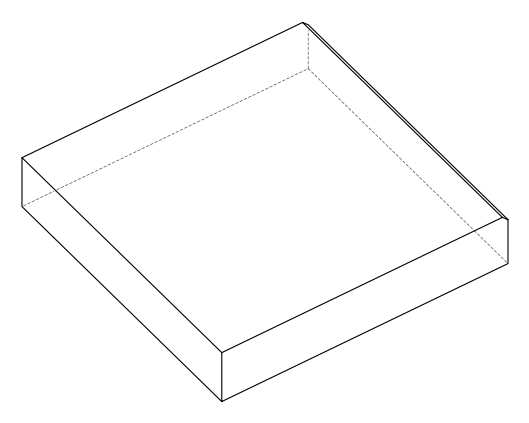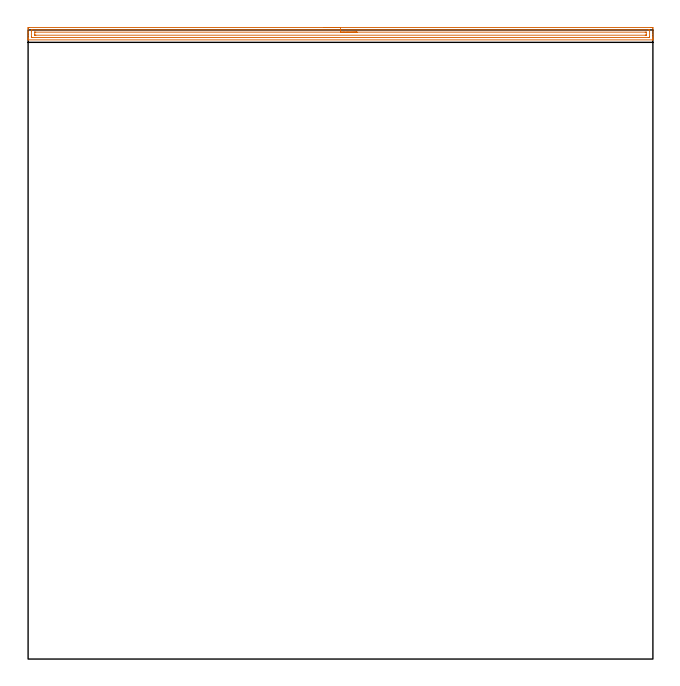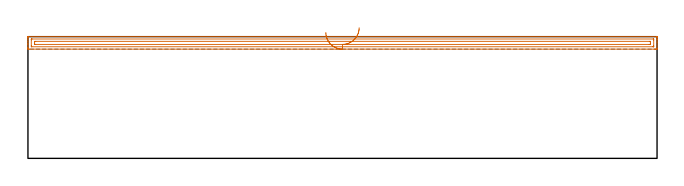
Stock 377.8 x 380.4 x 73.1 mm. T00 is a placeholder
(PLAN: 1 operations, 0 tool changes, 9.3 min)
(1 AREA_MILL | FG_CHAMFER_SURFACE | UGT0205_001 | 9.27 min | 10629 mm3)
(TOOL UGT0205_001 | Chamfer Mill 20 x 3 x 45 deg. | D20 FL50 Z2)
(OP 1 AREA_MILL)
G17 G21 G94 G90
T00 M6
G54
G17 G0 G90 X178.9 Y381.9 S1061 M3
G43 Z83.1 H0
Z75.6
G94 G1 X178.938 Z74.728 F250.
X179.052 Z73.864
X179.241 Z73.012
X179.503 Z72.18
X179.837 Z71.374
X180.24 Z70.6
X180.709 Z69.864
X181.24 Z69.172
X181.829 Z68.529
X182.472 Z67.94
X183.164 Z67.409
X183.9 Z66.94
X184.674 Z66.537
X185.48 Z66.203
X186.312 Z65.941
X187.164 Z65.752
X188.028 Z65.638
X188.9 Z65.6
X376.545
X377.168 Y381.898 Z65.602
X377.783 Y381.893 Z65.604
X377.793 Y381.892 Z65.606
X377.8 Y381.278 Z66.219
Y377.703 Z69.792
Y376.286 Z71.21
Y375.916 Z71.579
Y375.176 Z72.324
Y374.915 Z72.584
X377.797 Y374.471 Z73.02
X377.794 Y374.425 Z73.066
X377.79 Y374.403 Z73.088
X377.615 Y374.4 Z73.1
X0.185
X0.01 Y374.403 Z73.089
X0.007 Y374.47 Z73.022
X0. Y374.916 Z72.584
Y375.175 Z72.324
Y375.916 Z71.579
Y377.18 Z70.317
Y378.597 Z68.899
Y379.229 Z68.268
Y381.016 Z66.481
X0.002 Y381.278 Z66.219
X0.007 Y381.892 Z65.606
X0.017 Y381.893 Z65.604
X0.632 Y381.9 Z65.6
X188.9
Y380.486 Z67.014
X375.379
X375.48 Y380.485 Z67.015
X375.683 Y380.48 Z67.02
X375.791 Y380.475 Z67.025
X375.795 Y380.444 Z67.056
X375.798 Y380.384 Z67.116
X375.8 Y379.963 Z67.537
X375.799 Y376.39 Z71.11
X375.79 Y375.916 Z71.584
X375.777 Y375.821 Z71.679
X375.582 Y375.816 Z71.684
X375.48 Y375.815 Z71.685
X2.421 Y375.814 Z71.686
X2.32 Y375.815 Z71.685
X2.117 Y375.82 Z71.68
X2.009 Y375.825 Z71.675
X2.005 Y375.856 Z71.644
X2.002 Y375.916 Z71.584
X2. Y376.337 Z71.163
X2.001 Y379.91 Z67.59
X2.01 Y380.384 Z67.116
X2.023 Y380.479 Z67.021
X2.218 Y380.484 Z67.016
X2.32 Y380.485 Z67.015
X188.9 Y380.486 Z67.014
Y379.072 Z68.428
X373.115 Y379.071 Z68.429
X373.59 Y379.068 Z68.432
X373.746 Y379.065 Z68.435
X373.79 Y379.053 Z68.447
X373.795 Y378.946 Z68.554
X373.799 Y378.807 Z68.693
Y377.494 Z70.006
X373.792 Y377.284 Z70.216
X373.788 Y377.235 Z70.265
X373.767 Y377.232 Z70.268
X373.709 Y377.229 Z70.271
X373.59
X373.171 Y377.228 Z70.272
X4.685 Y377.229 Z70.271
X4.21 Y377.232 Z70.268
X4.054 Y377.235 Z70.265
X4.01 Y377.247 Z70.253
X4.005 Y377.354 Z70.146
X4.001 Y377.493 Z70.007
Y378.806 Z68.694
X4.008 Y379.016 Z68.484
X4.012 Y379.065 Z68.435
X4.033 Y379.068 Z68.432
X4.091 Y379.07 Z68.43
X4.21 Y379.071 Z68.429
X4.629 Y379.072 Z68.428
X188.9
X189.772 Z68.467
X190.637 Z68.58
X191.488 Z68.769
X192.32 Z69.032
X193.126 Z69.365
X193.9 Z69.768
X194.636 Z70.237
X195.328 Z70.768
X195.971 Z71.357
X196.56 Z72.001
X197.092 Z72.693
X197.56 Z73.428
X197.963 Z74.202
X198.297 Z75.008
X198.559 Z75.84
X198.748 Z76.692
X198.862 Z77.557
X198.9 Z78.428
G0 Z83.1
M5
M2
